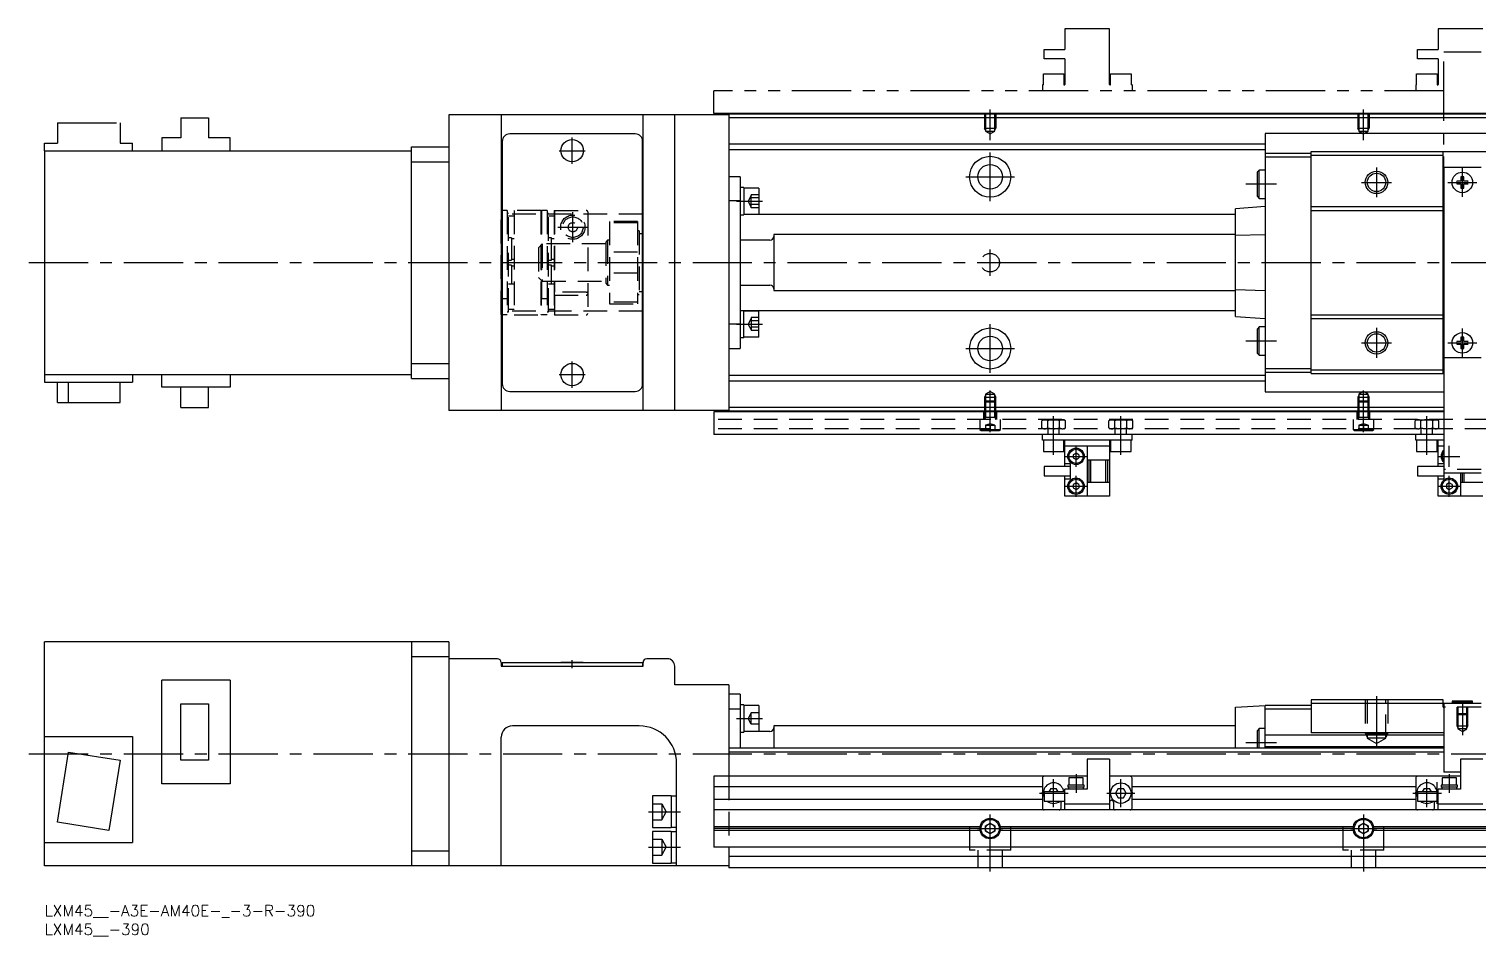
# Model space of a CAD drawing. Extents: x -4 to 699, y -8 to 243.
# Drawn here: x -4.2 to 384, y -8.3 to 234.7 of the extents above; entities that cross this region are included whole.
import ezdxf

# ---------------------------------------------------------------- set-up
doc = ezdxf.new("R2010")
doc.units = 0
doc.header["$LTSCALE"] = 0.5
for name, pattern in [('CENTER', [50.8, 31.75, -6.35, 6.35, -6.35]), ('DASHED', [19.05, 12.7, -6.35]), ('PHANTOM', [63.5, 31.75, -6.35, 6.35, -6.35, 6.35, -6.35])]:
    doc.linetypes.add(name, pattern=pattern)
for name, color, linetype in [('MSM_CENTER', 1, 'CENTER'), ('MSM_CONTINUOUS', 7, 'CONTINUOUS'), ('MSM_DASHED', 4, 'DASHED'), ('MSM_IMAGINARY', 6, 'PHANTOM'), ('MSM_NARROW', 5, 'CONTINUOUS'), ('MSM_PART_NUMBER', 7, 'CONTINUOUS')]:
    doc.layers.add(name, color=color, linetype=linetype)
doc.styles.get("Standard").update_dxf_attribs({"font": 'txt.shx', "height": 3, "bigfont": 'bigfont.shx'})

# ---------------------------------------------------------------- blocks, each defined once
blk = doc.blocks.new('*U8')
at = {"layer": 'MSM_PART_NUMBER'}
blk.add_text('LXM45__-A3E-AM40E-_-3-R-390', height=3, dxfattribs=at).set_placement((0, -3))
blk = doc.blocks.new('*U9')
at = {"layer": 'MSM_PART_NUMBER'}
blk.add_text('LXM45__-390', height=3, dxfattribs=at).set_placement((0, -8))

msp = doc.modelspace()

# ---------------------------------------------------------------- linework, layer by layer
at = {"layer": 'MSM_CENTER'}
for p, q in [((253.3, 204.91), (253.3, 213.12)), ((353.3, 204.91), (353.3, 213.12)), ((137.8, 202.12), (144.8, 202.12)), ((141.3, 198.62), (141.3, 205.62)), ((253.3, 188.62), (253.3, 201.62)), ((246.8, 195.12), (259.8, 195.12)), ((356.8, 197.62), (356.8, 189.62)), ((379.8, 189.74), (379.8, 197.51)), ((330, 193.12), (321.8, 193.12)), ((352.8, 193.62), (360.8, 193.62)), ((375.91, 193.62), (383.69, 193.62)), ((185.3, 188.58), (192.3, 188.58)), ((141.5, 177.62), (141.5, 185.62)), ((137.5, 181.62), (145.5, 181.62)), ((253.3, 168.62), (253.3, 175.62)), ((-4.2, 172.12), (587.3, 172.12)), ((185.3, 155.67), (192.3, 155.67)), ((253.3, 142.62), (253.3, 155.62)), ((356.8, 154.62), (356.8, 146.62)), ((379.8, 146.74), (379.8, 154.51)), ((246.8, 149.12), (259.8, 149.12)), ((330, 151.12), (321.8, 151.12)), ((352.8, 150.62), (360.8, 150.62)), ((375.91, 150.62), (383.69, 150.62)), ((141.3, 138.62), (141.3, 145.62)), ((137.8, 142.12), (144.8, 142.12)), ((253.3, 126.72), (253.3, 137.91)), ((353.3, 126.72), (353.3, 137.91)), ((270.3, 120.62), (270.3, 131.02)), ((288.3, 120.62), (288.3, 131.02)), ((370.3, 120.62), (370.3, 131.02)), ((276.3, 117.41), (276.3, 123.03)), ((376.3, 117.41), (376.3, 123.03)), ((273.49, 120.22), (279.11, 120.22)), ((373.49, 120.22), (379.11, 120.22)), ((276.3, 109.41), (276.3, 115.03)), ((376.3, 109.41), (376.3, 115.03)), ((273.49, 112.22), (279.11, 112.22)), ((373.49, 112.22), (379.11, 112.22)), ((141.3, 63.5), (141.3, 65.6)), ((356.8, 56), (356.8, 42.3)), ((379.8, 54), (379.8, 45.5)), ((185.3, 50), (192.3, 50)), ((330, 43.5), (321.8, 43.5)), ((-4.2, 40.5), (589.85, 40.5)), ((276.3, 35.1), (276.3, 30.1)), ((376.3, 35.1), (376.3, 30.1)), ((270.3, 26.25), (270.3, 33.75)), ((288.3, 26.25), (288.3, 33.75)), ((370.3, 26.25), (370.3, 33.75)), ((373.05, 27.11), (373.05, 32.89)), ((266.55, 30), (274.19, 30)), ((284.55, 30), (292.05, 30)), ((366.55, 30), (374.19, 30)), ((161.8, 25), (170.3, 25)), ((253.3, 9), (253.3, 24.25)), ((353.3, 24.25), (353.3, 9)), ((249.92, 20.5), (256.68, 20.5)), ((349.92, 20.5), (356.93, 20.5)), ((161.8, 15.5), (170.3, 15.5))]:
    msp.add_line(p, q, dxfattribs=at)
at = {"layer": 'MSM_CONTINUOUS'}
for p, q in [((183.3, 211.72), (108.3, 211.72)), ((108.3, 211.72), (108.3, 132.52)), ((122.3, 211.72), (122.3, 132.52)), ((160.3, 132.52), (160.3, 211.72)), ((168.8, 132.52), (168.8, 211.72)), ((573.3, 212.12), (183.3, 212.12)), ((183.3, 212.12), (183.3, 132.12)), ((573.3, 211.92), (183.3, 211.92)), ((573.3, 210.92), (183.3, 210.92)), ((158.2, 206.62), (124.6, 206.62)), ((432.6, 206.72), (327, 206.72)), ((327, 206.72), (327, 137.52)), ((0, 202.12), (0, 140.12)), ((0, 202.12), (98.3, 202.12)), ((98.3, 203.12), (108.3, 203.12)), ((98.3, 141.12), (98.3, 203.12)), ((122.6, 202.22), (122.3, 202.22)), ((122.6, 204.62), (122.6, 139.62)), ((160.2, 139.62), (160.2, 204.62)), ((160.3, 202.22), (160.2, 202.22)), ((327, 203.87), (183.3, 203.87)), ((327, 202.37), (183.3, 202.37)), ((339.3, 201.88), (420.3, 201.88)), ((339.3, 142.38), (339.3, 201.88)), ((374.7, 142.38), (374.7, 201.88)), ((98.3, 199.12), (108.3, 199.12)), ((327, 201.47), (339.3, 201.47)), ((327, 200.47), (339.3, 200.47)), ((339.3, 200.88), (374.7, 200.88)), ((122.6, 197.72), (122.3, 197.72)), ((160.3, 197.72), (160.2, 197.72)), ((186.3, 195.12), (183.3, 195.12)), ((186.3, 195.12), (186.3, 149.12)), ((325.4, 196.92), (324.9, 196.42)), ((324.9, 189.82), (324.9, 196.42)), ((325.4, 189.32), (325.4, 196.92)), ((327, 196.92), (325.4, 196.92)), ((374.8, 197.62), (374.8, 114.22)), ((384.8, 197.62), (374.8, 197.62)), ((379.43, 195.13), (379.43, 193.99)), ((380.17, 193.99), (380.17, 195.13)), ((187.3, 192.23), (186.3, 192.23)), ((187.3, 192.23), (187.3, 184.93)), ((191.3, 192.08), (187.3, 192.08)), ((191.3, 192.08), (191.3, 185.08)), ((379.43, 193.99), (378.29, 193.99)), ((378.29, 193.25), (379.43, 193.25)), ((379.43, 193.25), (379.43, 192.12)), ((381.31, 193.99), (380.17, 193.99)), ((380.17, 193.25), (381.31, 193.25)), ((380.17, 192.12), (380.17, 193.25)), ((186.3, 188.65), (183.3, 188.65)), ((327, 187.12), (319, 186.57)), ((319, 157.68), (319, 186.57)), ((324.9, 189.82), (325.4, 189.32)), ((325.4, 189.32), (327, 189.32)), ((339.3, 187.13), (374.7, 187.13)), ((122.6, 185.12), (122.3, 185.12)), ((122.6, 185.12), (122.3, 185.12)), ((160.3, 185.12), (160.2, 185.12)), ((186.3, 184.93), (187.3, 184.93)), ((319, 185.05), (187.28, 185.05)), ((187.3, 185.08), (191.3, 185.08)), ((339.3, 186.13), (374.7, 186.13)), ((160.3, 179.87), (160.2, 179.87)), ((195.3, 179.62), (195.3, 164.62)), ((319, 179.62), (195.3, 179.62)), ((327, 179.61), (319, 179.36)), ((194.3, 178.12), (186.3, 178.12)), ((160.2, 164.37), (160.3, 164.37)), ((186.3, 166.12), (194.3, 166.12)), ((195.3, 164.62), (319, 164.62)), ((319, 164.89), (327, 164.64)), ((186.3, 159.32), (187.3, 159.32)), ((319, 159.2), (187.28, 159.2)), ((187.3, 152.02), (187.3, 159.32)), ((187.3, 159.17), (191.3, 159.17)), ((191.3, 152.17), (191.3, 159.17)), ((122.6, 159.12), (122.3, 159.12)), ((122.6, 159.12), (122.3, 159.12)), ((160.3, 159.12), (160.2, 159.12)), ((186.3, 155.6), (183.3, 155.6)), ((319, 157.68), (327, 157.12)), ((339.3, 158.13), (374.7, 158.13)), ((339.3, 157.13), (374.7, 157.13)), ((187.3, 152.02), (186.3, 152.02)), ((191.3, 152.17), (187.3, 152.17)), ((325.4, 154.92), (324.9, 154.42)), ((324.9, 147.82), (324.9, 154.42)), ((325.4, 147.32), (325.4, 154.92)), ((327, 154.92), (325.4, 154.92)), ((379.43, 152.13), (379.43, 150.99)), ((380.17, 150.99), (380.17, 152.13)), ((183.3, 149.12), (186.3, 149.12)), ((324.9, 147.82), (325.4, 147.32)), ((379.43, 150.99), (378.29, 150.99)), ((378.29, 150.25), (379.43, 150.25)), ((379.43, 150.25), (379.43, 149.12)), ((381.31, 150.99), (380.17, 150.99)), ((380.17, 149.12), (380.17, 150.25)), ((380.17, 150.25), (381.31, 150.25)), ((98.3, 145.12), (108.3, 145.12)), ((122.6, 146.52), (122.3, 146.52)), ((160.3, 146.52), (160.2, 146.52)), ((325.4, 147.32), (327, 147.32)), ((327, 143.77), (339.3, 143.77)), ((0, 142.12), (98.3, 142.12)), ((0, 140.12), (23.5, 140.12)), ((3.4, 134.62), (3.4, 140.12)), ((6.37, 134.62), (6.37, 140.12)), ((20.2, 134.62), (20.2, 140.12)), ((23.5, 142.12), (23.5, 140.12)), ((31.35, 138.72), (31.35, 142.12)), ((49.7, 142.12), (49.7, 138.72)), ((98.3, 141.12), (108.3, 141.12)), ((122.3, 142.02), (122.6, 142.02)), ((160.2, 142.02), (160.3, 142.02)), ((327, 141.87), (183.3, 141.87)), ((327, 140.37), (183.3, 140.37)), ((327, 142.77), (339.3, 142.77)), ((339.3, 143.38), (374.7, 143.38)), ((339.3, 142.38), (374.8, 142.38)), ((49.7, 138.72), (31.35, 138.72)), ((36.48, 133.32), (36.48, 138.72)), ((43.93, 133.32), (43.93, 138.72)), ((124.6, 137.62), (158.2, 137.62)), ((327, 137.52), (374.8, 137.52)), ((3.4, 134.62), (20.2, 134.62)), ((36.48, 133.32), (43.93, 133.32)), ((183.3, 132.52), (108.3, 132.52)), ((179.3, 132.12), (179.3, 126.12)), ((374.8, 132.12), (179.3, 132.12)), ((374.8, 133.32), (183.3, 133.32)), ((374.8, 132.32), (183.3, 132.32)), ((374.8, 126.12), (179.3, 126.12)), ((267.3, 124.52), (267.3, 126.12)), ((291.3, 124.52), (267.3, 124.52)), ((267.55, 124.52), (267.55, 121.52)), ((273.05, 121.52), (273.05, 124.52)), ((273.3, 117.47), (273.3, 124.39)), ((285.3, 124.39), (285.3, 109.52)), ((285.55, 124.52), (285.55, 121.52)), ((291.05, 121.52), (291.05, 124.52)), ((291.3, 124.52), (291.3, 126.12)), ((367.3, 124.52), (367.3, 126.12)), ((374.8, 124.52), (367.3, 124.52)), ((367.55, 124.52), (367.55, 121.52)), ((373.05, 121.52), (373.05, 124.52)), ((373.3, 117.47), (373.3, 124.39)), ((267.55, 121.52), (273.05, 121.52)), ((285.3, 122.92), (273.3, 122.92)), ((276.3, 121.09), (275.55, 120.66)), ((275.55, 120.66), (275.55, 119.79)), ((277.05, 120.66), (276.3, 121.09)), ((277.05, 120.66), (277.05, 119.79)), ((279.3, 122.92), (279.3, 109.52)), ((285.55, 121.52), (291.05, 121.52)), ((367.55, 121.52), (373.05, 121.52)), ((374.8, 122.92), (373.3, 122.92)), ((267.8, 117.47), (267.8, 114.97)), ((274.8, 117.47), (267.8, 117.47)), ((274.8, 118.22), (273.3, 118.22)), ((274.8, 114.22), (274.8, 118.22)), ((275.55, 119.79), (276.3, 119.36)), ((276.3, 119.36), (277.05, 119.79)), ((285.3, 119.22), (279.3, 119.22)), ((279.8, 113.22), (279.8, 119.22)), ((280.3, 113.22), (280.3, 119.22)), ((284.3, 113.22), (284.3, 119.22)), ((284.8, 113.22), (284.8, 119.22)), ((367.8, 117.47), (367.8, 114.97)), ((374.8, 117.47), (367.8, 117.47)), ((374.8, 118.22), (373.3, 118.22)), ((267.8, 114.97), (274.8, 114.97)), ((273.3, 109.52), (273.3, 114.97)), ((273.3, 114.22), (274.8, 114.22)), ((276.3, 113.09), (275.55, 112.66)), ((275.55, 112.66), (275.55, 111.79)), ((277.05, 112.66), (276.3, 113.09)), ((277.05, 112.66), (277.05, 111.79)), ((285.3, 113.22), (279.3, 113.22)), ((367.8, 114.97), (374.8, 114.97)), ((373.3, 109.52), (373.3, 114.97)), ((373.3, 114.22), (374.8, 114.22)), ((384.8, 115.72), (374.8, 115.72)), ((376.3, 113.09), (375.55, 112.66)), ((375.55, 112.66), (375.55, 111.79)), ((377.05, 112.66), (376.3, 113.09)), ((377.05, 112.66), (377.05, 111.79)), ((379.3, 115.72), (379.3, 109.52)), ((385.3, 113.22), (379.3, 113.22)), ((379.8, 113.22), (379.8, 115.72)), ((380.3, 113.22), (380.3, 115.72)), ((285.3, 109.52), (273.3, 109.52)), ((275.55, 111.79), (276.3, 111.36)), ((276.3, 111.36), (277.05, 111.79)), ((385.3, 109.52), (373.3, 109.52)), ((375.55, 111.79), (376.3, 111.36)), ((376.3, 111.36), (377.05, 111.79)), ((0, 10.5), (0, 70.5)), ((108.3, 70.5), (0, 70.5)), ((98.3, 70.5), (98.3, 10.5)), ((108.3, 70.5), (108.3, 10.5)), ((108.3, 66.5), (98.3, 66.5)), ((121.3, 66), (108.3, 66)), ((166.8, 66), (161.3, 66)), ((122.3, 65), (122.3, 64)), ((122.3, 64), (160.3, 64)), ((122.6, 65), (122.6, 64)), ((122.6, 65), (160.2, 65)), ((138.3, 65.1), (144.3, 65.1)), ((138.3, 65.1), (138.3, 65)), ((144.3, 65), (144.3, 65.1)), ((160.2, 65), (160.2, 64)), ((160.3, 64), (160.3, 65)), ((168.8, 59), (168.8, 64)), ((31.35, 32.5), (31.35, 60.3)), ((49.7, 60.3), (31.35, 60.3)), ((49.7, 60.3), (49.7, 32.5)), ((183.3, 59), (168.8, 59)), ((183.3, 59), (183.3, 34.5)), ((186.3, 56.5), (183.3, 56.5)), ((186.3, 56.47), (186.3, 42)), ((374.7, 55), (339.3, 55)), ((339.3, 55), (339.3, 46.15)), ((374.7, 53), (374.7, 55)), ((382.55, 54.65), (377.05, 54.65)), ((377.05, 54.65), (377.05, 54.25)), ((382.55, 54.25), (382.55, 54.65)), ((36.48, 38.85), (36.48, 53.95)), ((36.48, 53.95), (43.93, 53.95)), ((43.93, 53.95), (43.93, 38.85)), ((186.3, 52.5), (183.3, 52.5)), ((187.3, 53.65), (186.3, 53.65)), ((187.3, 53.62), (187.3, 46.35)), ((191.3, 53.5), (187.3, 53.5)), ((191.3, 53.5), (191.3, 46.5)), ((319, 53), (327, 53.5)), ((319, 42), (319, 53)), ((339.3, 53.5), (327, 53.5)), ((327, 42), (327, 53.5)), ((339.3, 52.5), (327, 52.5)), ((374.7, 54), (339.3, 54)), ((374.7, 53), (374.8, 53)), ((374.8, 54), (374.8, 35.6)), ((384.8, 54), (374.8, 54)), ((382.55, 54.25), (377.05, 54.25)), ((377.05, 54.25), (377.3, 54)), ((382.3, 54), (382.55, 54.25)), ((159.3, 48), (125.3, 48)), ((195.3, 48), (195.3, 42)), ((319, 48), (195.3, 48)), ((325.4, 47.3), (324.9, 46.8)), ((324.9, 42), (324.9, 46.8)), ((325.4, 42), (325.4, 47.3)), ((327, 47.3), (325.4, 47.3)), ((0, 45.2), (23.5, 45.2)), ((23.5, 45.2), (23.5, 16.8)), ((122.3, 10.5), (122.3, 45)), ((186.3, 46.35), (187.3, 46.35)), ((194.3, 46.5), (187.3, 46.5)), ((374.8, 45.5), (327, 45.5)), ((374.8, 46.15), (339.3, 46.15)), ((3.4, 22.21), (6.37, 40.98)), ((6.37, 40.98), (20.2, 38.79)), ((43.93, 38.85), (36.48, 38.85)), ((374.8, 42), (183.3, 42)), ((374.8, 41), (183.3, 41)), ((285.3, 39.1), (279.3, 39.1)), ((279.3, 39.1), (279.3, 31.1)), ((285.3, 39.1), (285.3, 25.5)), ((374.8, 42.4), (327, 42.4)), ((385.3, 39.1), (379.3, 39.1)), ((379.3, 39.1), (379.3, 31.1)), ((20.2, 38.79), (17.23, 20.02)), ((169.3, 10.5), (169.3, 38)), ((379.3, 35.6), (374.8, 35.6)), ((49.7, 32.5), (31.35, 32.5)), ((179.3, 34.5), (179.3, 15.5)), ((279.3, 34.5), (179.3, 34.5)), ((267.3, 31.7), (179.3, 31.7)), ((267.3, 34), (267.3, 26)), ((269.58, 31.25), (269.06, 30.35)), ((269.58, 31.25), (271.02, 31.25)), ((271.54, 30.35), (271.02, 31.25)), ((279.3, 31.1), (273.3, 31.1)), ((273.3, 25.5), (273.3, 31.1)), ((274.1, 32.1), (274.1, 31.6)), ((278.5, 32.1), (274.1, 32.1)), ((278.5, 31.6), (274.1, 31.6)), ((274.3, 31.6), (274.3, 31.1)), ((274.4, 34.1), (274.4, 32.1)), ((278.2, 34.1), (274.4, 34.1)), ((278.2, 32.1), (278.2, 34.1)), ((278.3, 31.1), (278.3, 31.6)), ((278.5, 31.6), (278.5, 32.1)), ((379.3, 34.5), (285.3, 34.5)), ((287.58, 31.25), (286.86, 30)), ((287.58, 31.25), (289.02, 31.25)), ((289.74, 30), (289.02, 31.25)), ((291.3, 26), (291.3, 34)), ((367.3, 31.7), (291.3, 31.7)), ((367.3, 34), (367.3, 26)), ((369.58, 31.25), (369.06, 30.35)), ((369.58, 31.25), (371.02, 31.25)), ((371.54, 30.35), (371.02, 31.25)), ((379.3, 31.1), (373.3, 31.1)), ((373.3, 25.5), (373.3, 31.1)), ((374.1, 32.1), (374.1, 31.6)), ((378.5, 32.1), (374.1, 32.1)), ((378.5, 31.6), (374.1, 31.6)), ((374.3, 31.6), (374.3, 31.1)), ((374.4, 34.1), (374.4, 32.1)), ((378.2, 34.1), (374.4, 34.1)), ((378.2, 32.1), (378.2, 34.1)), ((378.3, 31.1), (378.3, 31.6)), ((378.5, 31.6), (378.5, 32.1)), ((167.8, 29.25), (162.8, 29.25)), ((162.8, 29.25), (162.8, 20.75)), ((167.8, 29.25), (167.8, 20.75)), ((169.3, 29.15), (167.8, 29.15)), ((267.3, 28.3), (179.3, 28.3)), ((267.3, 30.3), (267.12, 30)), ((267.12, 30), (267.3, 29.7)), ((273.3, 30.35), (267.8, 30.35)), ((267.8, 30.35), (267.8, 27.85)), ((267.8, 27.85), (273.3, 27.85)), ((272.3, 26), (272.3, 27.6)), ((286.3, 27.6), (286.3, 26)), ((286.86, 30), (287.58, 28.75)), ((287.58, 28.75), (289.02, 28.75)), ((289.02, 28.75), (289.74, 30)), ((291.48, 30), (291.3, 30.3)), ((291.3, 29.7), (291.48, 30)), ((367.3, 28.3), (291.3, 28.3)), ((367.3, 30.3), (367.12, 30)), ((367.12, 30), (367.3, 29.7)), ((373.3, 30.35), (367.8, 30.35)), ((367.8, 30.35), (367.8, 27.85)), ((367.8, 27.85), (373.3, 27.85)), ((372.3, 26), (372.3, 27.6)), ((577.3, 25.5), (179.3, 25.5)), ((273.3, 27.15), (285.3, 27.15)), ((273.3, 27.1), (285.3, 27.1)), ((273.35, 27.15), (273.35, 27.1)), ((285.25, 27.15), (285.25, 27.1)), ((373.3, 27.15), (385.3, 27.15)), ((373.3, 27.1), (385.3, 27.1)), ((373.35, 27.15), (373.35, 27.1)), ((17.23, 20.02), (3.4, 22.21)), ((162.8, 20.75), (167.8, 20.75)), ((167.8, 19.75), (162.8, 19.75)), ((162.8, 19.75), (162.8, 11.25)), ((167.8, 20.85), (169.3, 20.85)), ((167.8, 19.75), (167.8, 11.25)), ((169.3, 19.65), (167.8, 19.65)), ((250.6, 21), (179.3, 21)), ((250.42, 20.5), (179.3, 20.5)), ((250.6, 20), (179.3, 20)), ((252.05, 21.22), (253.3, 21.94)), ((252.05, 19.78), (252.05, 21.22)), ((253.3, 19.06), (252.05, 19.78)), ((253.3, 21.94), (254.55, 21.22)), ((254.55, 19.78), (253.3, 19.06)), ((254.55, 21.22), (254.55, 19.78)), ((350.6, 21), (256, 21)), ((350.6, 20), (256, 20)), ((350.42, 20.5), (256.18, 20.5)), ((352.05, 21.22), (353.3, 21.94)), ((352.05, 19.78), (352.05, 21.22)), ((353.3, 19.06), (352.05, 19.78)), ((353.3, 21.94), (354.55, 21.22)), ((354.55, 19.78), (353.3, 19.06)), ((354.55, 21.22), (354.55, 19.78)), ((450.6, 21), (356, 21)), ((450.6, 20), (356, 20)), ((450.42, 20.5), (356.18, 20.5)), ((0, 16.8), (23.5, 16.8)), ((98.3, 14.5), (108.3, 14.5)), ((577.3, 15.5), (179.3, 15.5)), ((183.3, 15.5), (183.3, 10)), ((573.3, 13), (183.3, 13)), ((183.3, 10.5), (0, 10.5)), ((162.8, 11.25), (167.8, 11.25)), ((167.8, 11.35), (169.3, 11.35)), ((573.3, 10), (183.3, 10))]:
    msp.add_line(p, q, dxfattribs=at)
for centre, radius in [((141.3, 202.12), 3), ((253.3, 195.12), 5.5), ((253.3, 195.12), 3.3), ((356.8, 193.62), 2.46), ((379.8, 193.62), 2.75), ((253.3, 149.12), 5.5), ((253.3, 149.12), 3.3), ((356.8, 150.62), 2.46), ((379.8, 150.62), 2.75), ((141.3, 142.12), 3), ((276.3, 120.22), 2.2), ((276.3, 120.22), 1.9), ((276.3, 112.22), 2.2), ((276.3, 112.22), 1.9), ((376.3, 112.22), 2.2), ((376.3, 112.22), 1.9), ((288.3, 30), 2.75), ((253.3, 20.5), 2.75), ((253.3, 20.5), 2.45), ((253.3, 20.5), 1.25), ((353.3, 20.5), 2.75), ((353.3, 20.5), 2.45), ((353.3, 20.5), 1.25)]:
    msp.add_circle(centre, radius, dxfattribs=at)
for centre, radius, start, end in [((124.6, 204.62), 2, 90, 180), ((158.2, 204.62), 2, 0, 90), ((379.8, 193.62), 1.55, 76.1896, 103.8104), ((379.8, 193.62), 1.55, 166.1896, 193.8104), ((379.8, 193.62), 1.55, 256.1896, 283.8104), ((379.8, 193.62), 1.55, 346.1896, 13.8104), ((194.3, 179.12), 1, 270, 0), ((194.3, 165.12), 1, 0, 90), ((379.8, 150.62), 1.55, 76.1896, 103.8104), ((379.8, 150.62), 1.55, 166.1896, 193.8104), ((379.8, 150.62), 1.55, 256.1896, 283.8104), ((379.8, 150.62), 1.55, 346.1896, 13.8104), ((124.6, 139.62), 2, 180, 270), ((158.2, 139.62), 2, 270, 0), ((273.05, 123.99), 0.531, 67.7887, 89.707), ((273.2, 124.4), 0.0991, 355.8281, 61.8151), ((285.4, 124.4), 0.0991, 118.1849, 184.1719), ((285.54, 124.05), 0.475, 88.452, 112.8578), ((373.05, 123.99), 0.531, 67.7887, 89.707), ((373.2, 124.4), 0.0991, 355.8281, 61.8151), ((376.3, 120.22), 2.2, 132.9859, 227.0141), ((376.3, 120.22), 1.9, 142.1364, 217.8636), ((121.3, 65), 1, 360, 90), ((161.31, 64.99), 1.01, 90.6958, 179.3042), ((166.8, 64), 2, 359.9978, 90.0022), ((125.3, 45), 3, 90, 180), ((159.3, 38), 10, 0, 90), ((194.3, 47.5), 1, 270, 0), ((267.8, 34), 0.5, 90, 180), ((270.3, 30), 2.75, 7.312, 204.62), ((290.8, 34), 0.5, 0, 90), ((367.8, 34), 0.5, 90, 180), ((370.3, 30), 2.75, 7.312, 204.62), ((270.3, 30), 2.75, 231.4273, 308.5727), ((272.8, 27.6), 0.5, 150, 180), ((272.78, 27.59), 0.517, 4.3661, 29.8325), ((285.8, 27.6), 0.5, 0, 180), ((370.3, 30), 2.75, 231.4273, 308.5727), ((372.8, 27.6), 0.5, 150, 180), ((372.78, 27.59), 0.517, 4.3661, 29.8325), ((267.8, 26), 0.5, 180, 270), ((271.8, 26), 0.5, 270, 0), ((286.8, 26), 0.5, 180, 270), ((290.8, 26), 0.5, 270, 0), ((367.8, 26), 0.5, 180, 270), ((371.8, 26), 0.5, 270, 0)]:
    msp.add_arc(centre, radius, start, end, dxfattribs=at)
at = {"layer": 'MSM_DASHED'}
for p, q in [((251.8, 212.12), (251.8, 208.12)), ((252.07, 212.12), (252.07, 207.32)), ((254.53, 207.32), (254.53, 212.12)), ((254.8, 212.12), (254.8, 208.12)), ((351.8, 212.12), (351.8, 208.12)), ((352.07, 212.12), (352.07, 207.32)), ((354.53, 207.32), (354.53, 212.12)), ((354.8, 212.12), (354.8, 208.12)), ((251.8, 208.12), (254.8, 208.12)), ((252.07, 207.66), (251.8, 208.12)), ((252.07, 207.32), (253.3, 206.61)), ((252.07, 207.32), (254.53, 207.32)), ((253.3, 206.61), (254.53, 207.32)), ((254.53, 207.66), (254.8, 208.12)), ((351.8, 208.12), (354.8, 208.12)), ((352.07, 207.66), (351.8, 208.12)), ((352.07, 207.32), (353.11, 206.72)), ((352.07, 207.32), (354.53, 207.32)), ((353.49, 206.72), (354.53, 207.32)), ((354.53, 207.66), (354.8, 208.12)), ((189.3, 186.85), (189.3, 190.31)), ((191.3, 190.31), (189.3, 190.31)), ((189.3, 190.08), (188.43, 188.58)), ((189.3, 187.08), (188.43, 188.58)), ((191.3, 189.45), (189.3, 189.45)), ((191.3, 187.71), (189.3, 187.71)), ((191.3, 186.85), (189.3, 186.85)), ((122.4, 186.09), (122.3, 185.99)), ((122.3, 158.22), (122.3, 186.02)), ((123.9, 186.09), (122.4, 186.09)), ((122.4, 186.09), (122.4, 162.55)), ((160.2, 185.12), (122.6, 185.12)), ((123.9, 186.09), (123.9, 158.16)), ((124.3, 185.32), (123.9, 185.32)), ((124.3, 158.92), (124.3, 185.32)), ((125.8, 184.6), (124.3, 184.6)), ((132.9, 186.12), (125.8, 186.12)), ((125.8, 186.12), (125.8, 158.12)), ((133, 186.02), (132.9, 186.12)), ((132.9, 186.12), (132.9, 158.12)), ((133.1, 186.09), (133, 185.99)), ((133, 186.02), (133, 158.22)), ((134.6, 186.09), (133.1, 186.09)), ((133.1, 186.09), (133.1, 162.55)), ((134.6, 186.09), (134.6, 158.16)), ((135, 185.32), (134.6, 185.32)), ((135, 158.92), (135, 185.32)), ((136.5, 184.6), (135, 184.6)), ((136.5, 186.02), (136.6, 186.12)), ((136.5, 186.02), (136.5, 158.22)), ((136.6, 186.12), (145.1, 186.12)), ((136.6, 186.12), (136.6, 164.19)), ((145.5, 185.71), (145.5, 158.52)), ((158.8, 183.12), (151.3, 183.12)), ((151.3, 183.12), (151.3, 161.12)), ((158.8, 182.76), (151.3, 182.76)), ((158.8, 183.12), (158.8, 161.12)), ((125.05, 178.73), (124.3, 178.73)), ((125.05, 178.73), (125.05, 172.83)), ((135.75, 178.73), (135, 178.73)), ((135.75, 172.83), (135.75, 178.73)), ((159.3, 180.62), (158.8, 180.62)), ((159.3, 180.62), (159.3, 163.62)), ((160.2, 179.87), (159.3, 179.87)), ((125.8, 178.53), (125.05, 178.53)), ((133.3, 177.12), (132.3, 176.12)), ((132.3, 176.12), (132.3, 168.12)), ((150.3, 177.12), (133.3, 177.12)), ((133.3, 177.12), (133.3, 167.12)), ((136.5, 178.53), (135.75, 178.53)), ((150.8, 178.12), (150.3, 177.62)), ((150.3, 177.62), (150.3, 166.62)), ((150.8, 178.12), (150.8, 166.12)), ((151.3, 178.12), (150.8, 178.12)), ((158.8, 174.92), (151.3, 174.92)), ((124.3, 172.83), (125.05, 172.83)), ((125.05, 171.42), (124.3, 171.42)), ((125.05, 173.03), (125.8, 173.03)), ((125.05, 171.42), (125.05, 166.35)), ((125.8, 171.22), (125.05, 171.22)), ((135, 172.83), (135.75, 172.83)), ((135.75, 171.42), (135, 171.42)), ((135.75, 173.03), (136.5, 173.03)), ((135.75, 166.35), (135.75, 171.42)), ((136.5, 171.22), (135.75, 171.22)), ((132.3, 168.12), (133.3, 167.12)), ((133.3, 167.12), (150.3, 167.12)), ((158.8, 169.33), (151.3, 169.33)), ((125.8, 166.35), (124.3, 166.35)), ((136.5, 166.35), (135, 166.35)), ((136.6, 164.19), (136.5, 164.25)), ((136.5, 163.45), (136.6, 163.39)), ((145.1, 164.19), (136.6, 164.19)), ((136.6, 163.39), (145.1, 163.39)), ((136.6, 163.39), (136.6, 158.12)), ((150.3, 166.62), (150.8, 166.12)), ((150.8, 166.12), (151.3, 166.12)), ((158.8, 163.62), (159.3, 163.62)), ((159.3, 164.37), (160.2, 164.37)), ((122.3, 162.65), (122.4, 162.55)), ((122.4, 162.55), (123.9, 162.55)), ((124.3, 159.65), (125.8, 159.65)), ((133, 162.65), (133.1, 162.55)), ((133.1, 162.55), (134.6, 162.55)), ((135, 159.65), (136.5, 159.65)), ((158.8, 161.49), (151.3, 161.49)), ((151.3, 161.12), (158.8, 161.12)), ((122.4, 158.16), (122.3, 158.26)), ((123.9, 158.16), (122.4, 158.16)), ((160.2, 159.12), (122.6, 159.12)), ((123.9, 158.92), (124.3, 158.92)), ((125.8, 158.12), (132.9, 158.12)), ((132.9, 158.12), (133, 158.22)), ((133.1, 158.16), (133, 158.26)), ((134.6, 158.16), (133.1, 158.16)), ((134.6, 158.92), (135, 158.92)), ((136.5, 158.22), (136.6, 158.12)), ((136.6, 158.12), (145.1, 158.12)), ((189.3, 157.17), (188.43, 155.67)), ((189.3, 154.17), (188.43, 155.67)), ((189.3, 157.4), (189.3, 153.94)), ((191.3, 157.4), (189.3, 157.4)), ((191.3, 156.54), (189.3, 156.54)), ((191.3, 154.8), (189.3, 154.8)), ((191.3, 153.94), (189.3, 153.94)), ((252.07, 136.59), (251.8, 136.12)), ((251.8, 136.12), (251.8, 130.12)), ((251.8, 136.12), (254.8, 136.12)), ((253.3, 137.63), (252.07, 136.92)), ((252.07, 136.92), (252.07, 130.59)), ((252.07, 136.92), (254.53, 136.92)), ((254.53, 136.92), (253.3, 137.63)), ((254.53, 130.59), (254.53, 136.92)), ((254.53, 136.59), (254.8, 136.12)), ((254.8, 130.12), (254.8, 136.12)), ((352.07, 136.59), (351.8, 136.12)), ((351.8, 136.12), (351.8, 130.12)), ((351.8, 136.12), (354.8, 136.12)), ((353.11, 137.52), (352.07, 136.92)), ((352.07, 136.92), (352.07, 130.59)), ((352.07, 136.92), (354.53, 136.92)), ((354.53, 136.92), (353.49, 137.52)), ((354.53, 130.59), (354.53, 136.92)), ((354.53, 136.59), (354.8, 136.12)), ((354.8, 130.12), (354.8, 136.12)), ((251.55, 132.12), (251.55, 130.12)), ((252.07, 135.12), (251.8, 134.85)), ((251.8, 134.85), (254.8, 134.85)), ((252.07, 135.12), (254.53, 135.12)), ((254.8, 134.85), (254.53, 135.12)), ((255.05, 130.12), (255.05, 132.12)), ((351.55, 132.12), (351.55, 130.12)), ((352.07, 135.12), (351.8, 134.85)), ((351.8, 134.85), (354.8, 134.85)), ((352.07, 135.12), (354.53, 135.12)), ((354.8, 134.85), (354.53, 135.12)), ((355.05, 130.12), (355.05, 132.12)), ((577.3, 130.12), (179.3, 130.12)), ((250.55, 130.12), (250.55, 127.42)), ((254.8, 130.59), (251.8, 130.59)), ((252.07, 130.59), (251.8, 130.12)), ((253.3, 128.96), (252.05, 128.62)), ((252.05, 128.62), (252.05, 127.12)), ((252.05, 128.62), (254.55, 128.62)), ((254.55, 128.62), (253.3, 128.96)), ((253.3, 128.62), (253.3, 127.12)), ((254.53, 130.59), (254.8, 130.12)), ((254.55, 128.62), (254.55, 127.12)), ((256.05, 127.42), (256.05, 130.12)), ((267.55, 130.02), (267.12, 129.78)), ((267.12, 127.87), (267.12, 129.78)), ((267.55, 130.02), (273.05, 130.02)), ((268.71, 127.87), (268.71, 129.78)), ((271.89, 127.87), (271.89, 129.78)), ((273.48, 129.78), (273.05, 130.02)), ((273.48, 127.87), (273.48, 129.78)), ((285.55, 130.02), (285.12, 129.78)), ((285.12, 127.87), (285.12, 129.78)), ((285.55, 130.02), (291.05, 130.02)), ((286.71, 127.87), (286.71, 129.78)), ((289.89, 127.87), (289.89, 129.78)), ((291.48, 129.78), (291.05, 130.02)), ((291.48, 127.87), (291.48, 129.78)), ((350.55, 130.12), (350.55, 127.42)), ((354.8, 130.59), (351.8, 130.59)), ((352.07, 130.59), (351.8, 130.12)), ((353.3, 128.96), (352.05, 128.62)), ((352.05, 128.62), (352.05, 127.12)), ((352.05, 128.62), (354.55, 128.62)), ((354.55, 128.62), (353.3, 128.96)), ((353.3, 128.62), (353.3, 127.12)), ((354.53, 130.59), (354.8, 130.12)), ((354.55, 128.62), (354.55, 127.12)), ((356.05, 127.42), (356.05, 130.12)), ((367.55, 130.02), (367.12, 129.78)), ((367.12, 127.87), (367.12, 129.78)), ((367.55, 130.02), (373.05, 130.02)), ((368.71, 127.87), (368.71, 129.78)), ((371.89, 127.87), (371.89, 129.78)), ((373.48, 129.78), (373.05, 130.02)), ((373.48, 127.87), (373.48, 129.78)), ((577.3, 127.62), (179.3, 127.62)), ((250.55, 127.42), (250.85, 127.12)), ((250.55, 127.42), (256.05, 127.42)), ((250.85, 127.12), (255.75, 127.12)), ((255.75, 127.12), (256.05, 127.42)), ((267.12, 127.87), (267.55, 127.62)), ((268.8, 126.12), (268.8, 127.62)), ((271.8, 126.12), (271.8, 127.62)), ((273.05, 127.62), (273.48, 127.87)), ((285.12, 127.87), (285.55, 127.62)), ((286.8, 126.12), (286.8, 127.62)), ((289.8, 126.12), (289.8, 127.62)), ((291.05, 127.62), (291.48, 127.87)), ((350.55, 127.42), (350.85, 127.12)), ((350.55, 127.42), (356.05, 127.42)), ((350.85, 127.12), (355.75, 127.12)), ((355.75, 127.12), (356.05, 127.42)), ((367.12, 127.87), (367.55, 127.62)), ((368.8, 126.12), (368.8, 127.62)), ((371.8, 126.12), (371.8, 127.62)), ((373.05, 127.62), (373.48, 127.87)), ((384.8, 116.72), (374.8, 116.72)), ((353.8, 55), (353.8, 46)), ((354.34, 55), (354.34, 44.72)), ((359.26, 44.72), (359.26, 55)), ((359.8, 55), (359.8, 46)), ((189.3, 51.5), (188.43, 50)), ((189.3, 48.5), (189.3, 51.5)), ((191.3, 51.5), (189.3, 51.5)), ((384.8, 53), (374.8, 53)), ((378.3, 53), (378.3, 48)), ((378.3, 51.27), (378.57, 51)), ((381.3, 51.27), (378.3, 51.27)), ((378.57, 53), (378.57, 47.21)), ((381.03, 51), (378.57, 51)), ((381.03, 47.21), (381.03, 53)), ((381.03, 51), (381.3, 51.27)), ((381.3, 48), (381.3, 53)), ((189.3, 48.5), (188.43, 50)), ((189.3, 50), (191.3, 50)), ((191.3, 48.5), (189.3, 48.5)), ((378.3, 48), (381.3, 48)), ((378.3, 48), (378.57, 47.53)), ((378.57, 47.21), (379.8, 46.5)), ((381.03, 47.21), (378.57, 47.21)), ((379.8, 46.5), (381.03, 47.21)), ((381.3, 48), (381.03, 47.53)), ((353.8, 46), (354.34, 45.06)), ((353.8, 46), (359.8, 46)), ((359.26, 44.72), (354.34, 44.72)), ((354.34, 44.72), (356.8, 43.3)), ((356.8, 43.3), (359.26, 44.72)), ((359.8, 46), (359.26, 45.06)), ((183.3, 34.5), (183.3, 15.5)), ((162.8, 27.13), (165.3, 27.13)), ((162.8, 25), (165.3, 25)), ((165.3, 27.13), (165.3, 22.88)), ((165.3, 27.13), (166.53, 25)), ((165.3, 22.88), (166.53, 25)), ((162.8, 22.88), (165.3, 22.88)), ((247.8, 21), (247.8, 14.7)), ((258.8, 14.7), (258.8, 21)), ((347.8, 21), (347.8, 14.7)), ((358.8, 14.7), (358.8, 21)), ((162.8, 17.63), (165.3, 17.63)), ((165.3, 17.63), (166.53, 15.5)), ((165.3, 17.63), (165.3, 13.38)), ((162.8, 15.5), (165.3, 15.5)), ((162.8, 13.38), (165.3, 13.38)), ((165.3, 13.38), (166.53, 15.5)), ((258.8, 14.7), (247.8, 14.7)), ((250, 14.7), (250, 10)), ((256.6, 10), (256.6, 14.7)), ((358.8, 14.7), (347.8, 14.7)), ((350, 14.7), (350, 10)), ((356.6, 10), (356.6, 14.7))]:
    msp.add_line(p, q, dxfattribs=at)
for centre, radius in [((141.5, 181.62), 3.25), ((141.5, 181.62), 2.75), ((141.5, 181.62), 1.23), ((253.3, 172.12), 2.5)]:
    msp.add_circle(centre, radius, dxfattribs=at)
for centre, radius, start, end in [((145.1, 185.71), 0.4, 0.0053, 89.957), ((145.11, 164.75), 0.558, 268.7287, 298.8195), ((145.1, 163.79), 0.4, 270, 0), ((145.29, 164.45), 0.212, 295.9068, 354.1208), ((145.1, 158.52), 0.4, 270, 0), ((267.92, 128.62), 1.41, 55.6665, 115.6665), ((270.3, 124.77), 5.25, 72.412, 107.588), ((272.68, 128.62), 1.41, 64.3335, 124.3335), ((285.92, 128.62), 1.41, 55.6665, 115.6665), ((288.3, 124.77), 5.25, 72.412, 107.588), ((290.68, 128.62), 1.41, 64.3335, 124.3335), ((367.92, 128.62), 1.41, 55.6665, 115.6665), ((370.3, 124.77), 5.25, 72.412, 107.588), ((372.68, 128.62), 1.41, 64.3335, 124.3335), ((267.92, 129.03), 1.41, 244.3335, 304.3335), ((270.3, 132.88), 5.25, 252.412, 287.588), ((272.68, 129.03), 1.41, 235.6665, 295.6665), ((285.92, 129.03), 1.41, 244.3335, 304.3335), ((288.3, 132.88), 5.25, 252.412, 287.588), ((290.68, 129.03), 1.41, 235.6665, 295.6665), ((367.92, 129.03), 1.41, 244.3335, 304.3335), ((370.3, 132.88), 5.25, 252.412, 287.588), ((372.68, 129.03), 1.41, 235.6665, 295.6665)]:
    msp.add_arc(centre, radius, start, end, dxfattribs=at)
at = {"layer": 'MSM_IMAGINARY'}
for p, q in [((273.3, 234.72), (273.3, 229.27)), ((285.3, 234.72), (273.3, 234.72)), ((285.3, 219.86), (285.3, 234.72)), ((373.3, 234.72), (373.3, 229.27)), ((385.3, 234.72), (373.3, 234.72)), ((267.8, 226.77), (267.8, 229.27)), ((267.8, 229.27), (273.3, 229.27)), ((367.8, 226.77), (367.8, 229.27)), ((367.8, 229.27), (373.3, 229.27)), ((273.3, 226.77), (267.8, 226.77)), ((273.3, 226.77), (273.3, 219.86)), ((373.3, 226.77), (367.8, 226.77)), ((373.3, 226.77), (373.3, 219.86)), ((374.8, 146.62), (374.8, 228.52)), ((384.8, 228.52), (374.8, 228.52)), ((267.55, 222.72), (273.05, 222.72)), ((267.55, 219.72), (267.55, 222.72)), ((273.05, 222.72), (273.05, 219.72)), ((285.55, 222.72), (291.05, 222.72)), ((285.55, 219.72), (285.55, 222.72)), ((291.05, 222.72), (291.05, 219.72)), ((367.55, 222.72), (373.05, 222.72)), ((367.55, 219.72), (367.55, 222.72)), ((373.05, 222.72), (373.05, 219.72)), ((179.3, 212.12), (179.3, 218.12)), ((374.8, 218.12), (179.3, 218.12)), ((267.3, 219.72), (267.3, 218.12)), ((267.55, 219.72), (267.3, 219.72)), ((291.3, 219.72), (291.05, 219.72)), ((291.3, 219.72), (291.3, 218.12)), ((367.3, 219.72), (367.3, 218.12)), ((367.55, 219.72), (367.3, 219.72)), ((3.4, 209.62), (3.4, 204.12)), ((3.4, 209.62), (20.2, 209.62)), ((20.2, 209.62), (20.2, 204.12)), ((36.48, 210.92), (36.48, 205.52)), ((36.48, 210.92), (43.93, 210.92)), ((43.93, 210.92), (43.93, 205.52)), ((183.3, 212.12), (179.3, 212.12)), ((0, 204.12), (3.4, 204.12)), ((0, 202.12), (0, 204.12)), ((20.2, 204.12), (23.5, 204.12)), ((23.5, 202.12), (23.5, 204.12)), ((31.35, 205.52), (31.35, 202.12)), ((36.48, 205.52), (31.35, 205.52)), ((49.7, 205.52), (43.93, 205.52)), ((49.7, 202.12), (49.7, 205.52)), ((384.8, 146.62), (374.8, 146.62))]:
    msp.add_line(p, q, dxfattribs=at)
for centre, radius, start, end in [((273.06, 220.17), 0.446, 268.5891, 296.1982), ((273.2, 219.85), 0.0994, 304.8828, 3.9024), ((285.4, 219.85), 0.0991, 175.8281, 241.8151), ((285.54, 220.2), 0.475, 247.1422, 271.548), ((373.06, 220.17), 0.446, 268.5891, 296.1982), ((373.2, 219.85), 0.0994, 304.8828, 3.9024)]:
    msp.add_arc(centre, radius, start, end, dxfattribs=at)
at = {"layer": 'MSM_NARROW'}
for centre in [(356.8, 193.62), (356.8, 150.62)]:
    msp.add_circle(centre, 3, dxfattribs=at)

# ---------------------------------------------------------------- block references
at = {"layer": 'MSM_CONTINUOUS'}
for name in ['*U8', '*U9']:
    msp.add_blockref(name, (0, 0), dxfattribs=at)

doc.saveas('drawing.dxf')
